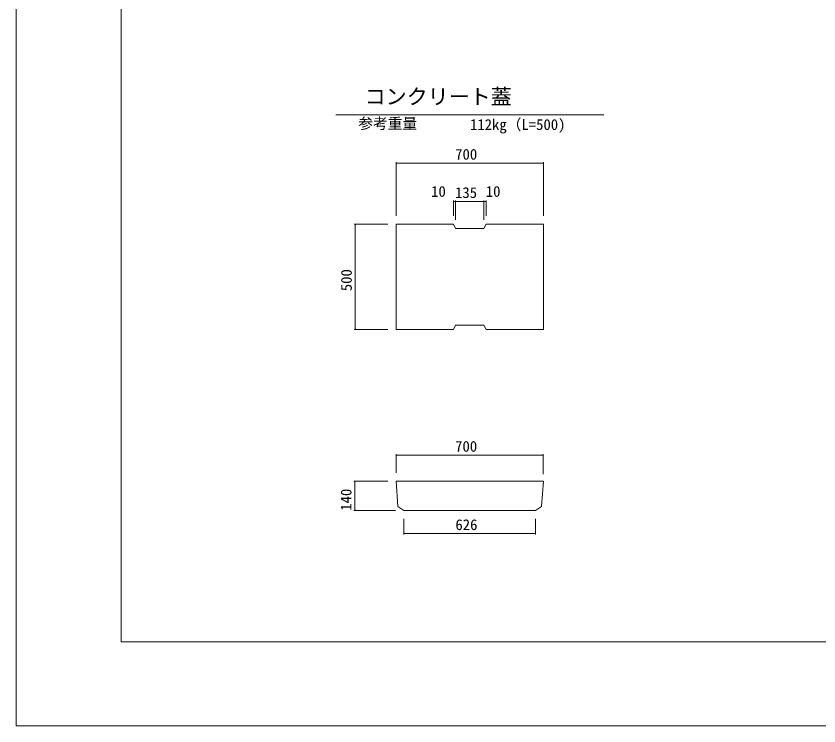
# Model space of a CAD drawing. Units: millimetres on the paper, scale 1:20. Extents: x 0 to 841, y 0 to 594.
# Drawn here: x 0 to 190.9, y 0 to 168.7 of the extents above; entities that cross this region are included whole.
import ezdxf
from ezdxf.enums import TextEntityAlignment as Align

# ---------------------------------------------------------------- set-up
doc = ezdxf.new("R2010")
doc.units = ezdxf.units.MM
for name, color, linetype, lineweight in [('D-STR-DIM（寸法）', 7, 'Continuous', 18), ('D-STR-HTXT（旗揚げ）', 4, 'Continuous', 18), ('D-STR（構造物外形線）', 1, 'Continuous', 18), ('D-TTL(外枠）', 2, 'Continuous', 18), ('DEFPOINTS_2', 8, 'Continuous', 18)]:
    doc.layers.add(name, color=color, linetype=linetype, lineweight=lineweight)
doc.layers.add('D-STR-TXT（文字）', color=7, linetype='Continuous')
doc.styles.add('ＭＳ ゴシック', font='')
doc.styles.get('ＭＳ ゴシック').set_extended_font_data('MS Gothic')

msp = doc.modelspace()

# ---------------------------------------------------------------- linework, layer by layer
at = {"layer": 'D-STR-DIM（寸法）'}
for p, q in [((90.404, 121.254), (90.404, 134.024)), ((90.404, 133.774), (90.554, 133.799)), ((90.404, 133.774), (90.424, 133.774)), ((90.554, 133.749), (90.404, 133.774)), ((90.424, 133.774), (125.384, 133.774)), ((125.254, 133.799), (125.404, 133.774)), ((125.404, 133.774), (125.254, 133.749)), ((125.404, 133.774), (125.384, 133.774)), ((125.404, 121.254), (125.404, 134.024)), ((104.029, 121.254), (104.029, 124.914)), ((104.029, 124.664), (104.179, 124.689)), ((104.029, 124.664), (104.049, 124.664)), ((104.179, 124.639), (104.029, 124.664)), ((104.049, 124.664), (104.509, 124.664)), ((104.379, 124.689), (104.529, 124.664)), ((104.529, 124.664), (104.379, 124.639)), ((104.529, 124.664), (104.509, 124.664)), ((104.529, 120.254), (104.529, 124.914)), ((104.529, 120.254), (104.529, 124.914)), ((104.529, 124.664), (104.679, 124.689)), ((104.529, 124.664), (104.549, 124.664)), ((104.679, 124.639), (104.529, 124.664)), ((104.549, 124.664), (111.259, 124.664)), ((111.129, 124.689), (111.279, 124.664)), ((111.279, 124.664), (111.129, 124.639)), ((111.279, 124.664), (111.259, 124.664)), ((111.279, 120.254), (111.279, 124.914)), ((111.279, 120.254), (111.279, 124.914)), ((111.279, 124.664), (111.429, 124.689)), ((111.279, 124.664), (111.299, 124.664)), ((111.429, 124.639), (111.279, 124.664)), ((111.759, 124.664), (111.299, 124.664)), ((111.629, 124.689), (111.779, 124.664)), ((111.779, 124.664), (111.629, 124.639)), ((111.779, 124.664), (111.759, 124.664)), ((111.779, 121.254), (111.779, 124.914)), ((88.404, 119.254), (80.417, 119.254)), ((80.642, 119.104), (80.667, 119.254)), ((80.667, 119.254), (80.667, 119.234)), ((80.667, 119.254), (80.692, 119.104)), ((80.667, 119.234), (80.667, 94.274)), ((88.404, 94.254), (80.417, 94.254)), ((80.667, 94.254), (80.642, 94.404)), ((80.692, 94.404), (80.667, 94.254)), ((80.667, 94.254), (80.667, 94.274)), ((90.404, 60.193), (90.404, 64.607)), ((90.404, 64.357), (90.554, 64.382)), ((90.404, 64.357), (90.424, 64.357)), ((90.554, 64.332), (90.404, 64.357)), ((90.424, 64.357), (125.359, 64.357)), ((125.229, 64.382), (125.379, 64.357)), ((125.379, 64.357), (125.229, 64.332)), ((125.379, 64.357), (125.359, 64.357)), ((125.379, 59.838), (125.379, 64.607)), ((88.404, 58.193), (80.336, 58.193)), ((80.561, 58.043), (80.586, 58.193)), ((80.586, 58.193), (80.586, 58.173)), ((80.586, 58.193), (80.611, 58.043)), ((80.586, 58.173), (80.586, 51.213)), ((90.261, 51.193), (80.336, 51.193)), ((80.586, 51.193), (80.561, 51.343)), ((80.611, 51.343), (80.586, 51.193)), ((80.586, 51.193), (80.586, 51.213)), ((92.255, 49.193), (92.255, 45.484)), ((123.547, 49.193), (123.547, 45.484)), ((92.255, 45.734), (92.405, 45.759)), ((92.255, 45.734), (92.275, 45.734)), ((92.405, 45.709), (92.255, 45.734)), ((92.275, 45.734), (123.527, 45.734)), ((123.397, 45.759), (123.547, 45.734)), ((123.547, 45.734), (123.397, 45.709)), ((123.547, 45.734), (123.527, 45.734))]:
    msp.add_line(p, q, dxfattribs=at)
at = {"layer": 'D-STR-HTXT（旗揚げ）'}
msp.add_line((76.012, 145.217), (139.796, 145.217), dxfattribs=at)
at = {"layer": 'D-STR（構造物外形線）'}
for p, q in [((90.404, 119.254), (104.029, 119.254)), ((90.404, 94.254), (90.404, 119.254)), ((104.029, 119.254), (104.529, 118.254)), ((111.279, 118.254), (111.779, 119.254)), ((111.779, 119.254), (125.404, 119.254)), ((125.404, 94.254), (125.404, 119.254)), ((104.529, 118.254), (111.279, 118.254)), ((90.404, 94.254), (104.029, 94.254)), ((104.029, 94.254), (104.529, 95.254)), ((104.529, 95.254), (111.279, 95.254)), ((111.279, 95.254), (111.779, 94.254)), ((111.779, 94.254), (125.404, 94.254)), ((90.404, 58.193), (90.832, 52.193)), ((90.404, 58.193), (125.404, 58.193)), ((124.975, 52.193), (125.404, 58.193)), ((92.261, 51.193), (90.832, 52.193)), ((123.547, 51.193), (124.975, 52.193)), ((92.261, 51.193), (123.547, 51.193))]:
    msp.add_line(p, q, dxfattribs=at)
at = {"layer": 'D-TTL(外枠）'}
for p, q in [((25, 20), (25, 574)), ((820, 20), (25, 20))]:
    msp.add_line(p, q, dxfattribs=at)
at = {"layer": 'DEFPOINTS_2'}
for q in [(0, 594), (840, 0)]:
    msp.add_line((0, 0), q, dxfattribs=at)

# ---------------------------------------------------------------- texts
at = {"layer": 'D-STR-DIM（寸法）', "style": 'ＭＳ ゴシック'}
for s, p in [('700', (104.439, 133.824)), ('10', (98.714, 124.989)), ('135', (104.404, 124.714)), ('10', (111.713, 124.989)), ('700', (104.427, 64.407)), ('626', (104.49, 45.784))]:
    msp.add_text(s, height=2.566, dxfattribs=at).set_placement(p, align=Align.BOTTOM_LEFT)
for s, p in [('500', (80.617, 103.334)), ('140', (80.536, 51.148))]:
    msp.add_text(s, height=2.566, rotation=90, dxfattribs=at).set_placement(p, align=Align.BOTTOM_LEFT)
at = {"layer": 'D-STR-TXT（文字）', "style": 'ＭＳ ゴシック'}
for s, height, p in [('コンクリート蓋', 3.666, (82.892, 146.666)), ('参考重量', 2.566, (81.391, 141.151)), ('112kg（L=500)', 2.566, (107.963, 140.887))]:
    msp.add_text(s, height=height, dxfattribs=at).set_placement(p, align=Align.BOTTOM_LEFT)

doc.saveas('drawing.dxf')
